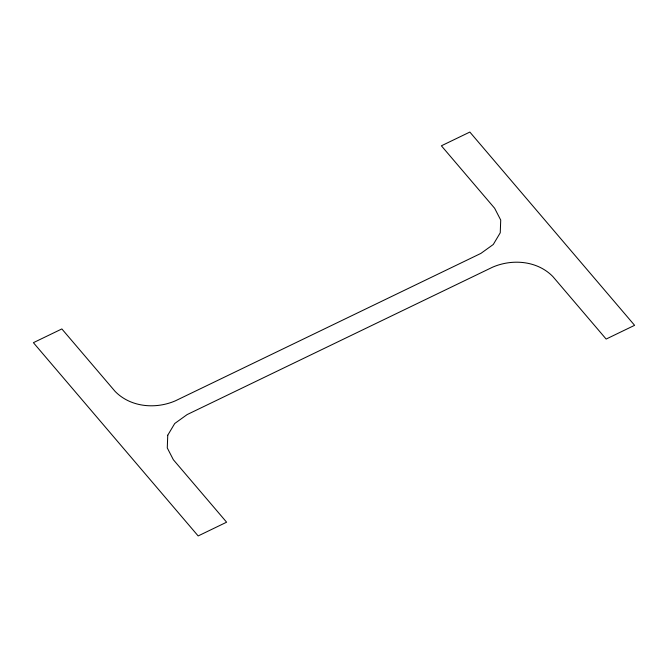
<?xml version="1.0" encoding="UTF-8"?>
<svg xmlns="http://www.w3.org/2000/svg" width="668" height="668" viewBox="0 0 668 668"><rect width="100%" height="100%" fill="white"/><g stroke="black" fill="none" stroke-linecap="round" stroke-linejoin="round"><path stroke-width="1" d="M167.751 435.219L167.276 447.936L173.354 459.734L226.611 522.201L198.154 535.936L33.4 342.676L61.857 328.94L115.113 391.415C130.636 407.313 155.594 409.375 175.375 400.833L480.885 253.406L493.276 244.488L500.248 232.781L500.724 220.064L494.646 208.266L441.389 145.799L469.846 132.064L634.6 325.324L606.143 339.06L552.887 276.585C537.364 260.687 512.406 258.625 492.625 267.167L187.115 414.594L174.724 423.512L167.751 435.219"/></g></svg>
